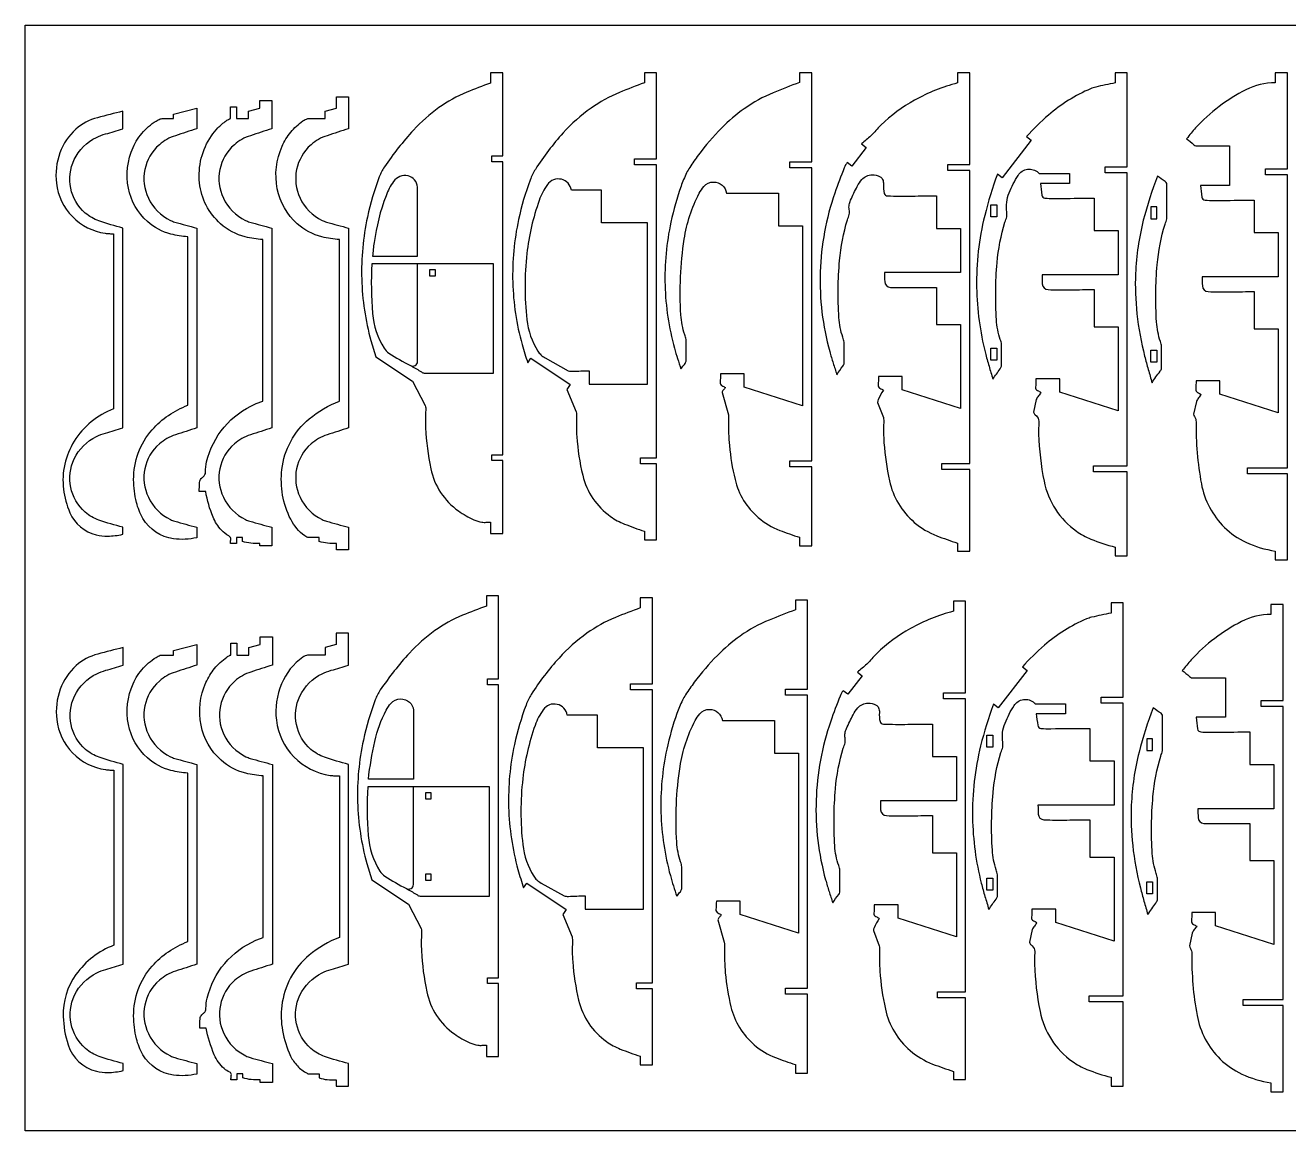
# Model space of a CAD drawing. Extents: x -43 to 60, y -2 to 45.
# Drawn here: x -42.7 to 10.3, y -1.6 to 44.8 of the extents above; entities that cross this region are included whole.
import ezdxf

# ---------------------------------------------------------------- set-up
doc = ezdxf.new("R2010")
doc.units = 0
doc.header["$MEASUREMENT"] = 0
doc.layers.get('0').update_dxf_attribs({"linetype": 'CONTINUOUS'})
doc.layers.add('ETCH', color=5, linetype='CONTINUOUS')
doc.layers.add('LAYER_1', color=18, linetype='CONTINUOUS')

msp = doc.modelspace()

# ---------------------------------------------------------------- linework, layer by layer
msp.add_lwpolyline([(59.754, 44.779), (59.754, -1.576), (-42.685, -1.576), (-42.685, 44.779)], close=True)
at = {"layer": 'ETCH'}
for points in [[(-26.487, 30.494, -0.012843), (-26.064, 30.24, 0.077208), (-25.95, 30.191), (-23.035, 30.191), (-23.035, 34.775), (-26.227, 34.775)], [(-26.659, 8.562, -0.012843), (-26.236, 8.309, 0.077208), (-26.123, 8.259), (-23.208, 8.259), (-23.208, 12.843), (-26.4, 12.843)]]:
    msp.add_lwpolyline(points, format="xyb", dxfattribs=at)
at = {"layer": 'LAYER_1'}
for points in [[(-23.163, 23.944), (-23.163, 23.462), (-22.652, 23.462), (-22.652, 26.523), (-23.115, 26.523), (-23.115, 26.773), (-22.652, 26.773), (-22.652, 39.056), (-23.115, 39.056), (-23.115, 39.306), (-22.652, 39.306), (-22.652, 42.79), (-23.163, 42.79), (-23.163, 42.358, 0.01158), (-24.166, 41.97, 0.056715), (-25.329, 41.326, 0.052187), (-26.394, 40.386, 0.037532), (-27.617, 38.837, 0.058109), (-27.832, 38.422, 0.037025), (-28.329, 36.737, 0.060336), (-28.57, 34.139, 0.060322), (-28.183, 31.558), (-27.974, 30.878), (-26.433, 29.85), (-25.901, 28.83, -0.078028), (-25.885, 28.644, 0.031), (-25.891, 27.895, 0.037901), (-25.67, 26.186, 0.189405), (-24.51, 24.413, 0.049278), (-23.86, 24.042, 0.066747), (-23.531, 23.944, 0.057733), (-23.347, 23.937, -0.019225)], [(-16.708, 23.564), (-16.708, 23.199), (-16.198, 23.199), (-16.198, 26.391), (-16.872, 26.391), (-16.872, 26.641), (-16.198, 26.641), (-16.198, 38.925), (-17.122, 38.925), (-17.122, 39.175), (-16.198, 39.175), (-16.198, 42.79), (-16.708, 42.79), (-16.708, 42.366, 0.011138), (-17.754, 41.962, 0.057158), (-18.95, 41.301, 0.053536), (-20.12, 40.263, 0.043612), (-21.282, 38.737, 0.051411), (-21.503, 38.291, 0.036287), (-21.99, 36.631, 0.060336), (-22.234, 34.004, 0.060322), (-21.843, 31.395, 0.011291), (-21.726, 31.006, -0.003763), (-21.604, 30.62), (-21.472, 30.818), (-19.819, 29.715), (-19.958, 29.507), (-19.571, 28.567, -0.057304), (-19.557, 28.359, 0.029813), (-19.547, 27.527, 0.040877), (-19.297, 25.909, 0.181545), (-18.128, 24.18, 0.05984), (-17.549, 23.865, 0.017043)], [(-10.201, 23.308), (-10.201, 22.945), (-9.69, 22.945), (-9.69, 26.265), (-10.615, 26.265), (-10.615, 26.515), (-9.69, 26.515), (-9.69, 38.798), (-10.615, 38.798), (-10.615, 39.048), (-9.69, 39.048), (-9.69, 42.79), (-10.201, 42.79), (-10.201, 42.379, 0.009719), (-11.304, 41.951, 0.05729), (-12.518, 41.28, 0.042456), (-13.477, 40.466, 0.035928), (-14.445, 39.341, 0.013503), (-14.81, 38.82, 0.032705), (-14.94, 38.592, 0.029032), (-15.173, 38.034, 0.031155), (-15.598, 36.529, 0.060336), (-15.844, 33.874, 0.060323), (-15.45, 31.237, 0.011291), (-15.319, 30.8, -0.003763), (-15.181, 30.366, -0.036784), (-15.061, 30.52, 0.110753), (-14.964, 30.691), (-14.964, 31.6, 0.034327), (-15.017, 31.805, -0.065222), (-15.18, 32.634, -0.053378), (-15.04, 35.808, -0.084019), (-14.406, 37.733, -0.054475), (-14.214, 38.017, -0.22028), (-13.805, 38.206, -0.181086), (-13.45, 38.073, -0.177894), (-13.265, 37.735), (-11.086, 37.735), (-11.086, 36.373), (-10.073, 36.373), (-10.073, 28.818), (-12.521, 29.599), (-12.521, 30.16), (-13.52, 30.16, -0.024568), (-13.537, 29.813, 0.148453), (-13.52, 29.727, 0.167335), (-13.455, 29.667, -0.043011), (-13.312, 29.588, -0.053806), (-13.392, 29.492, 0.162675), (-13.45, 29.38), (-13.188, 28.439, -0.03761), (-13.176, 28.182, 0.029502), (-13.144, 27.155, 0.037089), (-12.909, 25.731, 0.157363), (-11.933, 24.138, 0.085148), (-11.032, 23.6, 0.015306)], [(-3.572, 23.067), (-3.572, 22.721), (-3.062, 22.721), (-3.062, 26.154), (-4.236, 26.154), (-4.236, 26.404), (-3.062, 26.404), (-3.062, 38.688), (-3.986, 38.688), (-3.986, 38.938), (-3.062, 38.938), (-3.062, 42.79), (-3.572, 42.79), (-3.572, 42.359, 0.061921), (-5.372, 41.64, 0.067998), (-6.79, 40.585, 0.021444), (-6.999, 40.362, -0.02519), (-7.21, 40.141, -0.020295), (-7.401, 39.972, 0.006764), (-7.598, 39.809), (-7.4, 39.656), (-8.006, 38.876), (-8.203, 39.029, 0.056291), (-8.324, 38.805, 0.012633), (-8.721, 37.745, 0.075447), (-9.333, 34.436, 0.075461), (-8.936, 31.095, 0.011291), (-8.79, 30.611, -0.003763), (-8.637, 30.128, -0.014708), (-8.385, 30.483, 0.088472), (-8.336, 30.58), (-8.336, 31.49, 0.040504), (-8.387, 31.695, -0.066048), (-8.551, 32.524, -0.037693), (-8.522, 34.915, -0.052115), (-8.193, 36.616, -0.029026), (-8.151, 36.728, 0.063373), (-8.117, 36.844, 0.083563), (-8.119, 37.048, -0.089498), (-8.118, 37.253, -0.058075), (-8.06, 37.441, -0.017801), (-7.781, 38.019, -0.055681), (-7.582, 38.312, -0.219798), (-7.156, 38.508, -0.117737), (-6.821, 38.427, -0.172185), (-6.717, 38.317, -0.124003), (-6.682, 38.113, 0.08265), (-6.648, 37.73, 0.164391), (-6.599, 37.656, 0.161089), (-6.514, 37.625, 0.009921), (-5.486, 37.618, -0.003307), (-4.458, 37.625), (-4.458, 36.263), (-3.445, 36.263), (-3.445, 34.407), (-6.637, 34.407, 0.009842), (-6.629, 34.031, 0.393252), (-6.387, 33.79, 0.012272), (-5.422, 33.782, -0.004091), (-4.458, 33.79), (-4.458, 32.228), (-3.445, 32.228), (-3.445, 28.707), (-5.893, 29.489), (-5.893, 30.049), (-6.891, 30.049, -0.024568), (-6.908, 29.702, 0.148453), (-6.891, 29.617, 0.167335), (-6.827, 29.557, -0.043011), (-6.683, 29.478, 0.035977), (-6.904, 29.089, 0.130623), (-6.927, 28.965), (-6.684, 28.332, -0.05357), (-6.671, 28.12, 0.029114), (-6.66, 27.272, 0.035901), (-6.43, 25.68, 0.163176), (-5.386, 23.933, 0.085575), (-4.447, 23.373, 0.014882)], [(3.037, 22.899), (3.037, 22.533), (3.548, 22.533), (3.548, 26.059), (2.124, 26.059), (2.124, 26.309), (3.548, 26.309), (3.548, 38.593), (2.624, 38.593), (2.624, 38.843), (3.548, 38.843), (3.548, 42.79), (3.037, 42.79), (3.037, 42.36, 0.012013), (2.224, 42.189, 0.043438), (2.006, 42.117, 0.077071), (0.242, 41.014, 0.031251), (-0.682, 40.109), (-0.484, 39.956), (-1.702, 38.386), (-1.9, 38.54, 0.028113), (-2.435, 36.796, 0.065025), (-2.773, 33.789, 0.028538), (-2.667, 32.386, 0.029197), (-2.407, 31.036, 0.011608), (-2.253, 30.486, -0.003869), (-2.091, 29.938, -0.014708), (-1.786, 30.368, 0.088472), (-1.726, 30.485), (-1.726, 31.395, 0.040504), (-1.778, 31.6, -0.066048), (-1.941, 32.429, -0.037693), (-1.913, 34.82, -0.052115), (-1.583, 36.521, -0.028884), (-1.542, 36.632, 0.062945), (-1.508, 36.746, 0.076202), (-1.507, 36.948, -0.133631), (-1.409, 37.753, -0.043844), (-1.033, 38.484, -0.460888), (-0.185, 38.608, -0.102034), (-0.167, 38.584, 0.177148), (-0.147, 38.564), (1.124, 38.564), (1.124, 38.146), (-0.098, 38.146, 0.002487), (-0.039, 37.657, 0.360375), (0.096, 37.53, 0.020957), (0.816, 37.515, -0.005432), (2.152, 37.53), (2.152, 36.168), (3.165, 36.168), (3.165, 34.311), (-0.027, 34.311, 0.008503), (-0.019, 33.935, 0.393252), (0.223, 33.695, 0.012272), (1.188, 33.687, -0.004091), (2.152, 33.695), (2.152, 32.133), (3.165, 32.133), (3.165, 28.612), (0.717, 29.393), (0.717, 29.954), (-0.282, 29.954, -0.024568), (-0.299, 29.607, 0.148453), (-0.282, 29.522, 0.167335), (-0.217, 29.462, -0.043011), (-0.074, 29.383, -0.023258), (-0.178, 29.24, 0.069876), (-0.27, 29.089), (-0.385, 28.562, 0.187059), (-0.314, 28.447, -0.16278), (-0.172, 28.24, -0.090499), (-0.16, 28.119, 0.028996), (-0.172, 27.636, 0.041055), (0.058, 25.66, 0.191262), (1.417, 23.565, 0.0569), (2.019, 23.233, 0.036435)], [(9.754, 22.733), (9.754, 22.357), (10.264, 22.357), (10.264, 25.975), (8.59, 25.975), (8.59, 26.225), (10.264, 26.225), (10.264, 38.509), (9.34, 38.509), (9.34, 38.759), (10.264, 38.759), (10.264, 42.79), (9.754, 42.79), (9.754, 42.368, 0.117904), (8.524, 42.074, 0.090171), (6.413, 40.472, 0.014621), (6.222, 40.25, -0.004873), (6.035, 40.024, -0.016502), (6.34, 39.771, 0.09933), (6.426, 39.721), (7.84, 39.721), (7.84, 38.062), (6.618, 38.062, 0.001901), (6.678, 37.572, 0.360443), (6.813, 37.445, 0.020886), (7.532, 37.431, -0.005414), (8.868, 37.445), (8.868, 36.083), (9.881, 36.083), (9.881, 34.227), (6.689, 34.227, 0.008503), (6.698, 33.85, 0.393252), (6.939, 33.61, 0.012272), (7.904, 33.603, -0.004091), (8.868, 33.61), (8.868, 32.048), (9.881, 32.048), (9.881, 28.528), (7.433, 29.309), (7.433, 29.87), (6.435, 29.87, -0.024568), (6.418, 29.523, 0.148453), (6.435, 29.437, 0.167335), (6.499, 29.377, -0.043011), (6.643, 29.298, -0.023258), (6.538, 29.156, 0.069876), (6.447, 29.004), (6.331, 28.478, 0.112129), (6.372, 28.367, -0.149624), (6.434, 28.156, 0.049333), (6.655, 25.554, 0.153631), (7.627, 23.726, 0.08541), (8.527, 23.1, 0.072962)], [(-35.115, 25.222), (-35.383, 25.222, -0.012709), (-35.373, 25.612, -0.186771), (-35.301, 25.773, -0.031934), (-35.216, 25.847, 0.130659), (-35.146, 25.937, 0.101306), (-35.125, 26.044, -0.060865), (-35.075, 26.475, -0.116481), (-34.339, 27.929, -0.116481), (-33.031, 28.9, -0.017395), (-32.877, 28.959, 0.005798), (-32.723, 29.015), (-32.723, 35.79, -0.045607), (-33.459, 35.908, -0.119052), (-34.49, 36.455, -0.187593), (-35.372, 38.168, -0.176665), (-34.877, 40.145, -0.046818), (-34.606, 40.474, -0.04327), (-34.254, 40.772, -0.034612), (-34.121, 40.852, -0.119897), (-34.077, 40.863), (-34.077, 41.363), (-33.827, 41.363), (-33.827, 40.863), (-33.324, 40.863), (-33.324, 41.183), (-32.851, 41.299), (-32.851, 41.623), (-32.34, 41.623), (-32.34, 40.443, -0.0023), (-33.241, 40.15, 0.102473), (-33.913, 39.77, 0.336459), (-34.375, 37.531, 0.170276), (-33.447, 36.598, 0.041463), (-33.268, 36.529, 0.008219), (-32.34, 36.274), (-32.34, 27.898, -0.0023), (-33.241, 27.605, 0.102473), (-33.913, 27.225, 0.336459), (-34.375, 24.986, 0.170276), (-33.447, 24.053, 0.041463), (-33.268, 23.984, 0.008219), (-32.34, 23.729), (-32.34, 22.944), (-32.851, 22.944), (-32.851, 23.048, -0.040458), (-33.218, 23.058, -0.040959), (-33.574, 23.126), (-33.574, 23.294), (-33.827, 23.294), (-33.827, 23.044), (-34.077, 23.044, -0.042249), (-34.063, 23.207, 0.164319), (-34.077, 23.294, 0.142751), (-34.145, 23.365, -0.073336), (-34.452, 23.607, -0.092121), (-34.807, 24.156, -0.054046)], [(-29.504, 29.015), (-29.504, 35.79, -0.045607), (-30.24, 35.908, -0.119052), (-31.271, 36.455, -0.164437), (-32.112, 37.922, -0.154496), (-31.911, 39.704, -0.067132), (-31.545, 40.297, -0.067132), (-31.035, 40.772, -0.094604), (-30.834, 40.863), (-30.105, 40.863), (-30.105, 41.183), (-29.632, 41.299), (-29.632, 41.785), (-29.121, 41.785), (-29.121, 40.443, -0.0023), (-30.022, 40.15, 0.102473), (-30.695, 39.77, 0.336459), (-31.157, 37.531, 0.170276), (-30.228, 36.598, 0.041463), (-30.05, 36.529, 0.008219), (-29.121, 36.274), (-29.121, 27.898, -0.0023), (-30.022, 27.605, 0.102473), (-30.695, 27.225, 0.336459), (-31.157, 24.986, 0.170276), (-30.228, 24.053, 0.041463), (-30.05, 23.984, 0.008219), (-29.121, 23.729), (-29.121, 22.784), (-29.632, 22.784), (-29.632, 23.048, -0.040458), (-29.999, 23.058, -0.040959), (-30.355, 23.126), (-30.355, 23.294), (-30.776, 23.294, -0.150836), (-30.959, 23.364, -0.117974), (-31.549, 24.064, -0.146319), (-31.919, 26.152, -0.192468), (-30.768, 28.279, -0.083871)], [(-38.594, 23.435), (-38.594, 23.729, -0.019771), (-39.597, 24.029, -0.097096), (-40.168, 24.36, -0.336459), (-40.63, 26.599, -0.170276), (-39.701, 27.532, -0.044461), (-39.319, 27.677, 0.01152), (-38.594, 27.898), (-38.594, 36.274, -0.019771), (-39.597, 36.574, -0.097096), (-40.168, 36.905, -0.336459), (-40.63, 39.144, -0.170276), (-39.701, 40.077, -0.044461), (-39.319, 40.222, 0.01152), (-38.594, 40.443), (-38.594, 41.175, 0.004903), (-39.66, 40.903, 0.116274), (-40.567, 40.417, 0.126509), (-41.232, 39.437, 0.115888), (-41.378, 38.156, 0.165557), (-40.71, 36.757, 0.165558), (-39.328, 36.056, 0.027352), (-39.153, 36.041, -0.009115), (-38.977, 36.032), (-38.977, 28.692, 0.164612), (-40.632, 27.337, 0.171175), (-41.08, 25.325, 0.07237), (-40.813, 24.341, 0.234888), (-39.704, 23.405, 0.06659), (-39.235, 23.355, 0.048535)], [(-35.868, 28.843), (-35.868, 35.911, -0.045578), (-36.571, 36.024, -0.119082), (-37.555, 36.546, -0.164652), (-38.357, 37.948, -0.154282), (-38.164, 39.655, -0.080612), (-37.728, 40.321, -0.080612), (-37.104, 40.815, -0.124982), (-36.936, 40.863), (-36.469, 40.863), (-36.469, 41.058), (-35.485, 41.299), (-35.485, 40.443, -0.0023), (-36.386, 40.15, 0.102473), (-37.059, 39.77, 0.336459), (-37.521, 37.531, 0.170276), (-36.592, 36.598, 0.041463), (-36.414, 36.529, 0.008219), (-35.485, 36.274), (-35.485, 27.898, -0.0023), (-36.386, 27.605, 0.102473), (-37.059, 27.225, 0.336459), (-37.521, 24.986, 0.170276), (-36.592, 24.053, 0.041463), (-36.414, 23.984, 0.008219), (-35.485, 23.729), (-35.485, 23.291, -0.088823), (-36.469, 23.247, -0.230967), (-37.747, 24.098, -0.07343), (-38.02, 24.774, -0.05589), (-38.138, 25.722, -0.186646), (-37.359, 27.816, -0.121989)], [(-28.118, 35.101), (-26.227, 35.101), (-26.227, 37.993, 0.327649), (-26.627, 38.46, 0.30501), (-27.235, 38.229, 0.064273), (-27.551, 37.633, 0.055133), (-28.051, 35.668, 0.007933), (-28.086, 35.384, -0.002644)], [(-19.029, 30.286), (-19.029, 29.726), (-16.581, 29.726), (-16.581, 36.5), (-18.507, 36.5), (-18.507, 37.862), (-19.773, 37.862, 0.307009), (-20.195, 38.32, 0.30501), (-20.781, 38.097, 0.068756), (-21.124, 37.437, 0.057139), (-21.639, 35.207, 0.056363), (-21.64, 32.438, 0.112085), (-21.178, 31.111, 0.06631), (-21.054, 30.961, 0.057154), (-20.872, 30.828), (-19.902, 30.286, 0.076491), (-19.728, 30.269, -0.012724)], [(4.585, 29.791, -0.014665), (4.924, 30.27, 0.088209), (4.99, 30.401), (4.99, 31.31, 0.040603), (4.939, 31.515, -0.066272), (4.775, 32.344, -0.037569), (4.804, 34.739, -0.052115), (5.134, 36.436, -0.028888), (5.175, 36.547, 0.062959), (5.208, 36.661), (5.208, 38.151, 0.137471), (5.141, 38.226, -0.022773), (4.817, 38.455, 0.030864), (4.221, 36.601, 0.052022), (3.895, 34.374, 0.037686), (3.953, 32.685, 0.035172), (4.277, 30.903, 0.007553), (4.428, 30.346, -0.002518)], [(-26.227, 34.775), (-28.145, 34.775, 0.033708), (-28.115, 32.697, 0.119738), (-27.632, 31.242, 0.10777), (-27.43, 31.035, 0.029272), (-26.517, 30.508, 0.544062), (-26.227, 30.678)], [(-23.335, 2.013), (-23.335, 1.531), (-22.825, 1.531), (-22.825, 4.591), (-23.287, 4.591), (-23.287, 4.841), (-22.825, 4.841), (-22.825, 17.125), (-23.287, 17.125), (-23.287, 17.375), (-22.825, 17.375), (-22.825, 20.858), (-23.335, 20.858), (-23.335, 20.427, 0.01158), (-24.339, 20.038, 0.056715), (-25.502, 19.394, 0.052187), (-26.567, 18.454, 0.037532), (-27.789, 16.905, 0.058109), (-28.004, 16.49, 0.037025), (-28.501, 14.805, 0.060336), (-28.742, 12.207, 0.060322), (-28.356, 9.626), (-28.146, 8.946), (-26.606, 7.919), (-26.073, 6.898, -0.078028), (-26.057, 6.712, 0.031), (-26.064, 5.963, 0.037901), (-25.842, 4.254, 0.189405), (-24.683, 2.481, 0.049278), (-24.033, 2.11, 0.066747), (-23.703, 2.013, 0.057733), (-23.519, 2.005, -0.019225)], [(-16.881, 1.547), (-16.881, 1.182), (-16.37, 1.182), (-16.37, 4.374), (-17.045, 4.374), (-17.045, 4.624), (-16.37, 4.624), (-16.37, 16.908), (-17.295, 16.908), (-17.295, 17.158), (-16.37, 17.158), (-16.37, 20.772), (-16.881, 20.772), (-16.881, 20.348, 0.011138), (-17.927, 19.945, 0.057158), (-19.123, 19.284, 0.053536), (-20.292, 18.246, 0.043612), (-21.454, 16.72, 0.051411), (-21.675, 16.274, 0.036287), (-22.163, 14.614, 0.060336), (-22.406, 11.987, 0.060322), (-22.016, 9.378, 0.011291), (-21.899, 8.989, -0.003763), (-21.776, 8.603), (-21.644, 8.8), (-19.992, 7.698), (-20.131, 7.49), (-19.743, 6.55, -0.057304), (-19.729, 6.342, 0.029813), (-19.719, 5.51, 0.040877), (-19.469, 3.892, 0.181545), (-18.301, 2.163, 0.05984), (-17.721, 1.848, 0.017043)], [(-10.373, 1.196), (-10.373, 0.833), (-9.862, 0.833), (-9.862, 4.153), (-10.787, 4.153), (-10.787, 4.403), (-9.862, 4.403), (-9.862, 16.687), (-10.787, 16.687), (-10.787, 16.937), (-9.862, 16.937), (-9.862, 20.678), (-10.373, 20.678), (-10.373, 20.268, 0.009719), (-11.476, 19.839, 0.05729), (-12.691, 19.169, 0.042456), (-13.649, 18.355, 0.035928), (-14.617, 17.229, 0.013503), (-14.982, 16.708, 0.032705), (-15.113, 16.48, 0.029032), (-15.346, 15.922, 0.031155), (-15.771, 14.418, 0.060336), (-16.017, 11.763, 0.060323), (-15.622, 9.125, 0.011291), (-15.491, 8.689, -0.003763), (-15.353, 8.254, -0.036784), (-15.233, 8.409, 0.110753), (-15.137, 8.579), (-15.137, 9.489, 0.034327), (-15.19, 9.693, -0.065222), (-15.352, 10.523, -0.053378), (-15.213, 13.696, -0.084019), (-14.579, 15.621, -0.054475), (-14.386, 15.905, -0.22028), (-13.978, 16.094, -0.181086), (-13.623, 15.962, -0.177894), (-13.437, 15.624), (-11.258, 15.624), (-11.258, 14.262), (-10.245, 14.262), (-10.245, 6.706), (-12.694, 7.487), (-12.694, 8.048), (-13.692, 8.048, -0.024568), (-13.709, 7.701, 0.148453), (-13.692, 7.616, 0.167335), (-13.627, 7.556, -0.043011), (-13.484, 7.477, -0.053806), (-13.565, 7.38, 0.162675), (-13.623, 7.269), (-13.36, 6.327, -0.03761), (-13.348, 6.071, 0.029502), (-13.317, 5.044, 0.037089), (-13.081, 3.619, 0.157363), (-12.105, 2.027, 0.085148), (-11.204, 1.489, 0.015306)], [(-3.745, 0.914), (-3.745, 0.569), (-3.234, 0.569), (-3.234, 4.002), (-4.409, 4.002), (-4.409, 4.252), (-3.234, 4.252), (-3.234, 16.536), (-4.159, 16.536), (-4.159, 16.786), (-3.234, 16.786), (-3.234, 20.637), (-3.745, 20.637), (-3.745, 20.207, 0.061921), (-5.545, 19.487, 0.067998), (-6.962, 18.433, 0.021444), (-7.171, 18.21, -0.02519), (-7.382, 17.988, -0.020295), (-7.574, 17.82, 0.006764), (-7.77, 17.657), (-7.573, 17.504), (-8.178, 16.724), (-8.375, 16.877, 0.056291), (-8.496, 16.652, 0.012633), (-8.894, 15.592, 0.075447), (-9.506, 12.283, 0.075461), (-9.108, 8.943, 0.011291), (-8.963, 8.458, -0.003763), (-8.81, 7.976, -0.014708), (-8.558, 8.331, 0.088472), (-8.508, 8.428), (-8.508, 9.337, 0.040504), (-8.56, 9.542, -0.066048), (-8.724, 10.371, -0.037693), (-8.695, 12.763, -0.052115), (-8.365, 14.463, -0.029026), (-8.323, 14.576, 0.063373), (-8.29, 14.691, 0.083563), (-8.291, 14.896, -0.089498), (-8.291, 15.1, -0.058075), (-8.233, 15.289, -0.017801), (-7.954, 15.866, -0.055681), (-7.755, 16.159, -0.219798), (-7.328, 16.355, -0.117737), (-6.993, 16.274, -0.172185), (-6.889, 16.164, -0.124003), (-6.854, 15.96, 0.08265), (-6.82, 15.578, 0.164391), (-6.771, 15.503, 0.161089), (-6.686, 15.473, 0.009921), (-5.658, 15.466, -0.003307), (-4.63, 15.473), (-4.63, 14.11), (-3.617, 14.11), (-3.617, 12.254), (-6.809, 12.254, 0.009842), (-6.802, 11.879, 0.393252), (-6.559, 11.638, 0.012272), (-5.595, 11.63, -0.004091), (-4.63, 11.638), (-4.63, 10.076), (-3.617, 10.076), (-3.617, 6.555), (-6.065, 7.336), (-6.065, 7.897), (-7.064, 7.897, -0.024568), (-7.081, 7.55, 0.148453), (-7.064, 7.464, 0.167335), (-6.999, 7.404, -0.043011), (-6.856, 7.326, 0.035977), (-7.077, 6.936, 0.130623), (-7.1, 6.813), (-6.857, 6.18, -0.05357), (-6.844, 5.968, 0.029114), (-6.832, 5.12, 0.035901), (-6.602, 3.528, 0.163176), (-5.558, 1.781, 0.085575), (-4.619, 1.221, 0.014882)], [(2.866, 0.664), (2.866, 0.298), (3.377, 0.298), (3.377, 3.825), (1.953, 3.825), (1.953, 4.075), (3.377, 4.075), (3.377, 16.359), (2.453, 16.359), (2.453, 16.609), (3.377, 16.609), (3.377, 20.555), (2.866, 20.555), (2.866, 20.126, 0.012013), (2.053, 19.955, 0.043438), (1.835, 19.883, 0.077071), (0.071, 18.78, 0.031251), (-0.853, 17.874), (-0.655, 17.721), (-1.873, 16.152), (-2.071, 16.305, 0.028113), (-2.606, 14.561, 0.065025), (-2.944, 11.554, 0.028538), (-2.838, 10.152, 0.029197), (-2.578, 8.802, 0.011608), (-2.424, 8.251, -0.003869), (-2.262, 7.703, -0.014708), (-1.957, 8.133, 0.088472), (-1.897, 8.251), (-1.897, 9.16, 0.040504), (-1.949, 9.365, -0.066048), (-2.112, 10.194, -0.037693), (-2.083, 12.586, -0.052115), (-1.754, 14.286, -0.028884), (-1.713, 14.397, 0.062945), (-1.679, 14.511, 0.076202), (-1.678, 14.714, -0.133631), (-1.58, 15.518, -0.043844), (-1.204, 16.25, -0.460888), (-0.356, 16.373, -0.102034), (-0.338, 16.35, 0.177148), (-0.317, 16.329), (0.953, 16.329), (0.953, 15.912), (-0.269, 15.912, 0.003615), (-0.209, 15.425, 0.350637), (-0.075, 15.296, 0.027654), (0.336, 15.28, -0.004608), (1.981, 15.296), (1.981, 13.933), (2.994, 13.933), (2.994, 12.077), (-0.198, 12.077, 0.008503), (-0.189, 11.701, 0.393252), (0.052, 11.461, 0.012272), (1.017, 11.453, -0.004091), (1.981, 11.461), (1.981, 9.898), (2.994, 9.898), (2.994, 6.378), (0.546, 7.159), (0.546, 7.72), (-0.452, 7.72, -0.024568), (-0.469, 7.373, 0.148453), (-0.452, 7.287, 0.167335), (-0.388, 7.227, -0.043011), (-0.244, 7.148, -0.023258), (-0.349, 7.006, 0.069876), (-0.441, 6.855), (-0.556, 6.328, 0.187059), (-0.485, 6.213, -0.16278), (-0.342, 6.005, -0.090499), (-0.331, 5.885, 0.028996), (-0.343, 5.402, 0.041055), (-0.113, 3.425, 0.191262), (1.246, 1.33, 0.0569), (1.848, 0.998, 0.036435)], [(9.575, 0.434), (9.575, 0.058), (10.086, 0.058), (10.086, 3.676), (8.411, 3.676), (8.411, 3.926), (10.086, 3.926), (10.086, 16.21), (9.161, 16.21), (9.161, 16.46), (10.086, 16.46), (10.086, 20.491), (9.575, 20.491), (9.575, 20.069, 0.117904), (8.346, 19.775, 0.090171), (6.234, 18.173, 0.014621), (6.043, 17.951, -0.004873), (5.856, 17.726, -0.016502), (6.161, 17.472, 0.09933), (6.247, 17.422), (7.662, 17.422), (7.662, 15.763), (6.439, 15.763, 0.001901), (6.499, 15.273, 0.360443), (6.634, 15.147, 0.020886), (7.353, 15.132, -0.005414), (8.69, 15.147), (8.69, 13.784), (9.703, 13.784), (9.703, 11.928), (6.511, 11.928, 0.008503), (6.519, 11.552, 0.393252), (6.761, 11.312, 0.012272), (7.725, 11.304, -0.004091), (8.69, 11.312), (8.69, 9.75), (9.703, 9.75), (9.703, 6.229), (7.254, 7.01), (7.254, 7.571), (6.256, 7.571, -0.024568), (6.239, 7.224, 0.148453), (6.256, 7.138, 0.167335), (6.321, 7.078, -0.043011), (6.464, 7, -0.023258), (6.359, 6.857, 0.069876), (6.268, 6.706), (6.152, 6.179, 0.112129), (6.194, 6.068, -0.149624), (6.255, 5.857, 0.049333), (6.476, 3.256, 0.153631), (7.448, 1.427, 0.08541), (8.348, 0.802, 0.072962)], [(-34.056, 0.553, -0.045369), (-34.04, 0.735, 0.176681), (-34.056, 0.832, 0.167935), (-34.109, 0.878, -0.09214), (-34.344, 1.029, -0.100655), (-34.754, 1.608, -0.060423), (-35.094, 2.731), (-35.362, 2.731, -0.012709), (-35.352, 3.121, -0.186771), (-35.28, 3.282, -0.031934), (-35.195, 3.357, 0.130659), (-35.125, 3.447, 0.101306), (-35.104, 3.553, -0.060865), (-35.054, 3.984, -0.116481), (-34.318, 5.438, -0.116481), (-33.01, 6.409, -0.017395), (-32.857, 6.468, 0.005798), (-32.702, 6.525), (-32.702, 13.299, -0.045607), (-33.438, 13.417, -0.119052), (-34.469, 13.964, -0.164437), (-35.31, 15.431, -0.154496), (-35.109, 17.214, -0.067132), (-34.743, 17.806, -0.067132), (-34.233, 18.281, -0.034612), (-34.1, 18.362, -0.119897), (-34.056, 18.372), (-34.056, 18.872), (-33.806, 18.872), (-33.806, 18.372), (-33.303, 18.372), (-33.303, 18.692), (-32.83, 18.808), (-32.83, 19.133), (-32.319, 19.133), (-32.319, 17.952, -0.0023), (-33.22, 17.659, 0.102473), (-33.893, 17.279, 0.336459), (-34.355, 15.04, 0.170276), (-33.426, 14.107, 0.041463), (-33.248, 14.038, 0.008219), (-32.319, 13.783), (-32.319, 5.407, -0.0023), (-33.22, 5.114, 0.102473), (-33.893, 4.734, 0.336459), (-34.355, 2.495, 0.170276), (-33.426, 1.562, 0.041463), (-33.248, 1.493, 0.008219), (-32.319, 1.238), (-32.319, 0.453), (-32.83, 0.453), (-32.83, 0.557, -0.040458), (-33.207, 0.567, -0.043218), (-33.553, 0.635), (-33.553, 0.803), (-33.806, 0.803), (-33.806, 0.553)], [(-30.359, 0.803), (-30.359, 0.635, 0.043218), (-30.013, 0.567, 0.040458), (-29.636, 0.557), (-29.636, 0.293), (-29.125, 0.293), (-29.125, 1.238, -0.019771), (-30.128, 1.539, -0.097096), (-30.699, 1.869, -0.336459), (-31.161, 4.108, -0.170276), (-30.232, 5.041, -0.044461), (-29.851, 5.186, 0.01152), (-29.125, 5.407), (-29.125, 13.783, -0.019771), (-30.128, 14.083, -0.097096), (-30.699, 14.414, -0.336459), (-31.161, 16.653, -0.170276), (-30.232, 17.586, -0.044461), (-29.851, 17.731, 0.01152), (-29.125, 17.952), (-29.125, 19.295), (-29.636, 19.295), (-29.636, 18.808), (-30.109, 18.692), (-30.109, 18.372), (-30.838, 18.372, 0.094545), (-31.039, 18.281, 0.140249), (-31.934, 17.166, 0.129401), (-32.15, 15.637, 0.165557), (-31.415, 14.097, 0.165558), (-29.893, 13.325, 0.027352), (-29.701, 13.309, -0.009115), (-29.508, 13.299), (-29.508, 6.525, 0.083871), (-30.772, 5.788, 0.192468), (-31.923, 3.661, 0.072374), (-31.893, 2.624, 0.067022), (-31.554, 1.556, 0.080436), (-31.269, 1.141, 0.079481), (-30.863, 0.832, 0.060965), (-30.789, 0.803)], [(-38.581, 0.944), (-38.581, 1.238, -0.019771), (-39.583, 1.539, -0.097096), (-40.154, 1.869, -0.336459), (-40.616, 4.108, -0.170276), (-39.688, 5.041, -0.044461), (-39.306, 5.186, 0.01152), (-38.581, 5.407), (-38.581, 13.783, -0.019771), (-39.583, 14.083, -0.097096), (-40.154, 14.414, -0.336459), (-40.616, 16.653, -0.170276), (-39.688, 17.586, -0.044461), (-39.306, 17.731, 0.01152), (-38.581, 17.952), (-38.581, 18.684, 0.004903), (-39.646, 18.412, 0.116274), (-40.554, 17.926, 0.126509), (-41.218, 16.946, 0.115888), (-41.365, 15.666, 0.165557), (-40.697, 14.266, 0.165558), (-39.315, 13.565, 0.027352), (-39.139, 13.55, -0.009115), (-38.964, 13.541), (-38.964, 6.201, 0.148785), (-40.558, 4.976, 0.163556), (-41.093, 3.218, 0.070492), (-40.89, 2.029, 0.260736), (-39.696, 0.915, 0.066665), (-39.223, 0.864, 0.048834)], [(-35.868, 6.352), (-35.868, 13.42, -0.045578), (-36.571, 13.533, -0.119082), (-37.555, 14.055, -0.164652), (-38.357, 15.457, -0.154282), (-38.164, 17.164, -0.080612), (-37.728, 17.83, -0.080612), (-37.104, 18.324, -0.124982), (-36.93, 18.372), (-36.469, 18.372), (-36.469, 18.567), (-35.485, 18.808), (-35.485, 17.952, -0.0023), (-36.386, 17.659, 0.102473), (-37.059, 17.279, 0.336459), (-37.521, 15.04, 0.170276), (-36.592, 14.107, 0.041463), (-36.414, 14.038, 0.008219), (-35.485, 13.783), (-35.485, 5.407, -0.0023), (-36.386, 5.114, 0.102473), (-37.059, 4.734, 0.336459), (-37.521, 2.495, 0.170276), (-36.592, 1.562, 0.041463), (-36.414, 1.493, 0.008219), (-35.485, 1.238), (-35.485, 0.8, -0.088823), (-36.469, 0.757, -0.230967), (-37.747, 1.607, -0.073429), (-38.02, 2.283, -0.05589), (-38.138, 3.231, -0.186646), (-37.359, 5.326, -0.121989)], [(-28.29, 13.169, -0.025331), (-28.021, 14.752, -0.066812), (-27.541, 16.059, -0.054475), (-27.349, 16.343, -0.22028), (-26.94, 16.532, -0.181086), (-26.565, 16.392, -0.197306), (-26.4, 16.061), (-26.4, 13.169)], [(-19.202, 8.269), (-19.202, 7.709), (-16.753, 7.709), (-16.753, 14.483), (-18.68, 14.483), (-18.68, 15.845), (-19.945, 15.845, 0.307009), (-20.368, 16.303, 0.30501), (-20.953, 16.08, 0.068756), (-21.296, 15.42, 0.057139), (-21.812, 13.189, 0.056363), (-21.813, 10.421, 0.112085), (-21.35, 9.094, 0.06631), (-21.226, 8.944, 0.057154), (-21.045, 8.811), (-20.074, 8.269, 0.076491), (-19.9, 8.252, -0.012724)], [(4.406, 7.492, -0.014665), (4.745, 7.971, 0.088209), (4.811, 8.102), (4.811, 9.011, 0.040603), (4.76, 9.216, -0.066272), (4.596, 10.045, -0.037569), (4.626, 12.44, -0.052115), (4.955, 14.137, -0.028888), (4.996, 14.249, 0.062959), (5.029, 14.362), (5.029, 15.852, 0.137471), (4.963, 15.927, -0.022773), (4.638, 16.156, 0.030864), (4.042, 14.302, 0.052022), (3.717, 12.075, 0.037686), (3.774, 10.386, 0.035172), (4.098, 8.604, 0.007553), (4.249, 8.047, -0.002518)], [(-26.4, 12.843), (-28.318, 12.843, 0.036451), (-28.299, 10.8, 0.119738), (-27.805, 9.31, 0.10777), (-27.603, 9.103, 0.029272), (-26.69, 8.576, 0.544062), (-26.4, 8.746)]]:
    msp.add_lwpolyline(points, format="xyb", close=True, dxfattribs=at)
for points in [[(-2.176, 36.746), (-2.176, 37.246), (-1.926, 37.246), (-1.926, 36.746)], [(4.541, 36.661), (4.791, 36.661), (4.791, 37.162), (4.541, 37.162)], [(-25.477, 34.525), (-25.727, 34.525), (-25.727, 34.275), (-25.477, 34.275)], [(-2.176, 30.743), (-2.176, 31.243), (-1.926, 31.243), (-1.926, 30.743)], [(4.541, 30.658), (4.541, 31.159), (4.791, 31.159), (4.791, 30.658)], [(-2.347, 14.511), (-2.347, 15.012), (-2.097, 15.012), (-2.097, 14.511)], [(4.362, 14.362), (4.612, 14.362), (4.612, 14.863), (4.362, 14.863)], [(-25.9, 12.593), (-25.9, 12.343), (-25.65, 12.343), (-25.65, 12.593)], [(-25.9, 8.93), (-25.65, 8.93), (-25.65, 9.18), (-25.9, 9.18)], [(-2.347, 8.508), (-2.347, 9.009), (-2.097, 9.009), (-2.097, 8.508)], [(4.362, 8.359), (4.362, 8.86), (4.612, 8.86), (4.612, 8.359)]]:
    msp.add_lwpolyline(points, close=True, dxfattribs=at)

doc.saveas('drawing.dxf')
